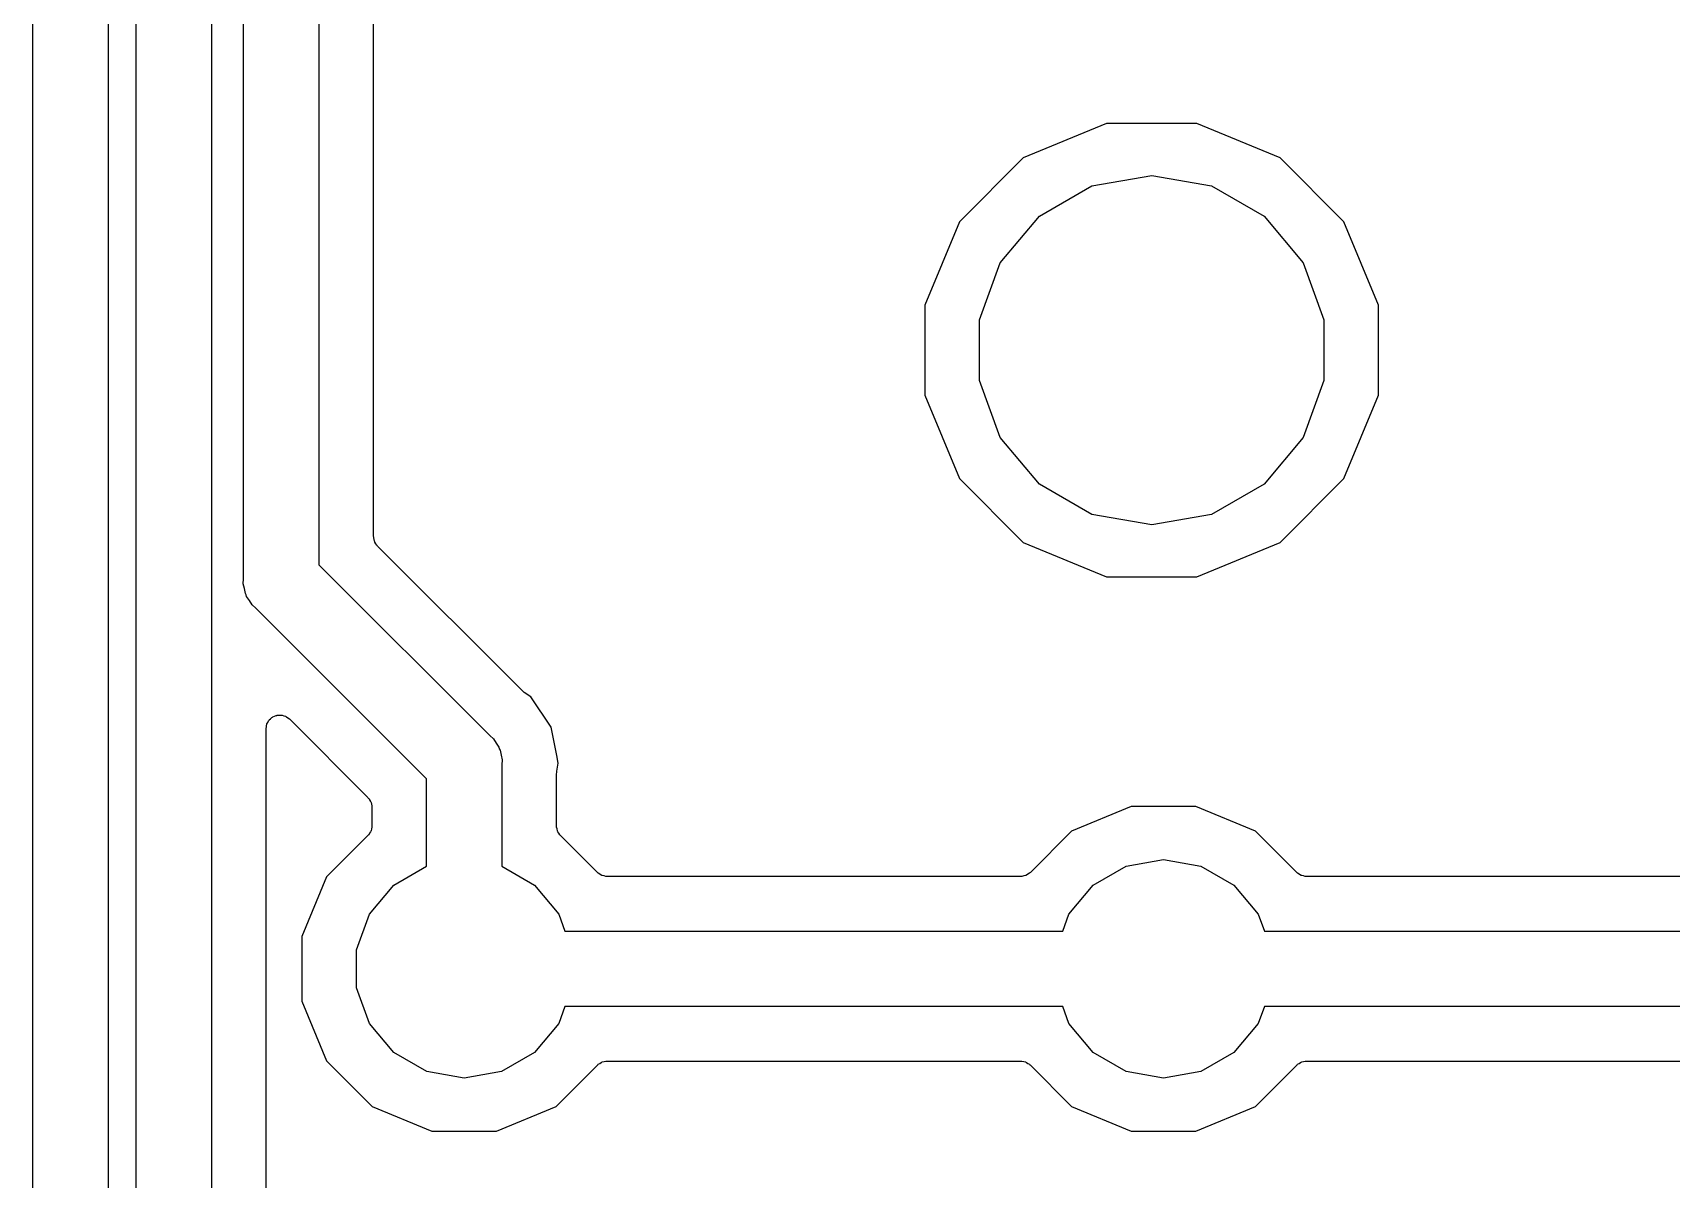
# Model space of a CAD drawing. Extents: x 66 to 115.1, y -104 to -36.7.
# Drawn here: x 72.99 to 88.22, y -65.96 to -55.3 of the extents above; entities that cross this region are included whole.
import ezdxf

# ---------------------------------------------------------------- set-up
doc = ezdxf.new("R2010")
doc.units = 0
doc.header["$MEASUREMENT"] = 0
doc.layers.add('BLACK', color=7, linetype='CONTINUOUS')

msp = doc.modelspace()

# ---------------------------------------------------------------- linework, layer by layer
at = {"layer": 'BLACK', "linetype": 'CONTINUOUS'}
for p, q in [((75.65, -50.5953), (75.65, -60.245)), ((74.95, -60.3747), (74.95, -50.725)), ((73.95, -77.2847), (73.95, -50.9978)), ((74.65, -50.8681), (74.65, -77.155)), ((73.69, -51.4053), (73.69, -90.065)), ((72.99, -90.1947), (72.99, -51.535)), ((76.158, -59.982), (76.158, -54.9735)), ((82.9707, -56.142), (82.1959, -56.4629)), ((83.8093, -56.142), (82.9707, -56.142)), ((84.5841, -56.4629), (83.8093, -56.142)), ((82.1959, -56.4629), (81.6029, -57.0559)), ((85.1771, -57.0559), (84.5841, -56.4629)), ((82.8343, -56.7233), (83.39, -56.6253)), ((83.39, -56.6253), (83.9457, -56.7233)), ((82.3457, -57.0054), (82.8343, -56.7233)), ((83.9457, -56.7233), (84.4343, -57.0054)), ((81.6029, -57.0559), (81.282, -57.8307)), ((81.983, -57.4377), (82.3457, -57.0054)), ((84.4343, -57.0054), (84.797, -57.4377)), ((85.498, -57.8307), (85.1771, -57.0559)), ((81.79, -57.9679), (81.983, -57.4377)), ((84.797, -57.4377), (84.99, -57.9679)), ((81.282, -57.8307), (81.282, -58.6693)), ((85.498, -58.6693), (85.498, -57.8307)), ((81.79, -58.5321), (81.79, -57.9679)), ((84.99, -57.9679), (84.99, -58.5321)), ((81.983, -59.0623), (81.79, -58.5321)), ((84.99, -58.5321), (84.797, -59.0623)), ((81.282, -58.6693), (81.6029, -59.4441)), ((85.1771, -59.4441), (85.498, -58.6693)), ((82.3457, -59.4946), (81.983, -59.0623)), ((84.797, -59.0623), (84.4343, -59.4946)), ((81.6029, -59.4441), (82.1959, -60.0371)), ((82.8343, -59.7767), (82.3457, -59.4946)), ((84.4343, -59.4946), (83.9457, -59.7767)), ((84.5841, -60.0371), (85.1771, -59.4441)), ((83.39, -59.8747), (82.8343, -59.7767)), ((83.9457, -59.7767), (83.39, -59.8747)), ((76.159, -59.9875), (76.158, -59.982)), ((76.1585, -59.9931), (76.159, -59.9875)), ((76.1628, -60.0091), (76.1585, -59.9931)), ((76.1657, -60.0254), (76.1628, -60.0091)), ((76.1685, -60.0303), (76.1657, -60.0254)), ((76.1699, -60.0357), (76.1685, -60.0303)), ((76.1794, -60.0493), (76.1699, -60.0357)), ((76.1877, -60.0636), (76.1794, -60.0493)), ((76.192, -60.0672), (76.1877, -60.0636)), ((76.1952, -60.0718), (76.192, -60.0672)), ((77.5381, -61.4147), (76.1952, -60.0718)), ((82.1959, -60.0371), (82.9707, -60.358)), ((83.8093, -60.358), (84.5841, -60.0371)), ((75.65, -60.245), (77.2367, -61.8317)), ((74.946, -60.421), (74.95, -60.3747)), ((74.958, -60.4658), (74.946, -60.421)), ((82.9707, -60.358), (83.8093, -60.358)), ((74.966, -60.5116), (74.958, -60.4658)), ((74.9739, -60.5251), (74.966, -60.5116)), ((74.9779, -60.5402), (74.9739, -60.5251)), ((75.0045, -60.5782), (74.9779, -60.5402)), ((75.0277, -60.6184), (75.0045, -60.5782)), ((75.0633, -60.6483), (75.0277, -60.6184)), ((76.65, -62.235), (75.0633, -60.6483)), ((77.5483, -61.4219), (77.5381, -61.4147)), ((77.5573, -61.4305), (77.5483, -61.4219)), ((77.6186, -61.4714), (77.5573, -61.4305)), ((77.8082, -61.7552), (77.6186, -61.4714)), ((75.1877, -61.6864), (75.2004, -61.6757)), ((75.2004, -61.6757), (75.2122, -61.664)), ((75.2122, -61.664), (75.2172, -61.6616)), ((75.2172, -61.6616), (75.2215, -61.658)), ((75.2215, -61.658), (75.2371, -61.6523)), ((75.2371, -61.6523), (75.2521, -61.6453)), ((75.2521, -61.6453), (75.2577, -61.6448)), ((75.2577, -61.6448), (75.2629, -61.6429)), ((75.2629, -61.6429), (75.2795, -61.6429)), ((75.2795, -61.6429), (75.2961, -61.6415)), ((75.2961, -61.6415), (75.3015, -61.6429)), ((75.3015, -61.6429), (75.3071, -61.6429)), ((75.3071, -61.6429), (75.3226, -61.6486)), ((75.3226, -61.6486), (75.3387, -61.6529)), ((75.3387, -61.6529), (75.3432, -61.6561)), ((75.3432, -61.6561), (75.3485, -61.658)), ((75.3485, -61.658), (75.3612, -61.6687)), ((75.3612, -61.6687), (75.3748, -61.6782)), ((75.158, -61.768), (75.1609, -61.7517)), ((75.158, -76.892), (75.158, -61.768)), ((75.1609, -61.7517), (75.1623, -61.7351)), ((75.1623, -61.7351), (75.1647, -61.7301)), ((75.1647, -61.7301), (75.1657, -61.7246)), ((75.1657, -61.7246), (75.174, -61.7102)), ((75.174, -61.7102), (75.181, -61.6952)), ((75.181, -61.6952), (75.1849, -61.6912)), ((75.1849, -61.6912), (75.1877, -61.6864)), ((75.3748, -61.6782), (76.1048, -62.4082)), ((77.8604, -62.0178), (77.8082, -61.7552)), ((77.2367, -61.8317), (77.2723, -61.8616)), ((77.2723, -61.8616), (77.2955, -61.9018)), ((77.2955, -61.9018), (77.3221, -61.9398)), ((77.3221, -61.9398), (77.3261, -61.9549)), ((77.3261, -61.9549), (77.334, -61.9684)), ((77.334, -61.9684), (77.342, -62.0142)), ((77.342, -62.0142), (77.354, -62.059)), ((77.354, -62.059), (77.35, -62.1053)), ((77.35, -62.1053), (77.35, -63.0474)), ((77.8748, -62.09), (77.8604, -62.0178)), ((77.8604, -62.1622), (77.8748, -62.09)), ((76.65, -63.0474), (76.65, -62.235)), ((77.858, -62.187), (77.8602, -62.1747)), ((77.858, -62.6728), (77.858, -62.187)), ((77.8602, -62.1747), (77.8604, -62.1622)), ((76.1048, -62.4082), (76.108, -62.4128)), ((76.108, -62.4128), (76.1123, -62.4164)), ((76.1123, -62.4164), (76.1206, -62.4307)), ((76.1206, -62.4307), (76.1301, -62.4443)), ((76.1301, -62.4443), (76.1315, -62.4497)), ((76.1315, -62.4497), (76.1343, -62.4546)), ((76.1343, -62.4546), (76.1372, -62.4709)), ((76.1372, -62.4709), (76.1415, -62.4869)), ((76.1415, -62.4869), (76.141, -62.4925)), ((76.141, -62.4925), (76.142, -62.498)), ((76.142, -62.498), (76.142, -62.6728)), ((83.2, -62.492), (82.6458, -62.7216)), ((83.8, -62.492), (83.2, -62.492)), ((84.3542, -62.7216), (83.8, -62.492)), ((76.1206, -62.74), (76.1123, -62.7544)), ((76.1301, -62.7264), (76.1206, -62.74)), ((76.1315, -62.721), (76.1301, -62.7264)), ((76.1343, -62.7162), (76.1315, -62.721)), ((76.1372, -62.6999), (76.1343, -62.7162)), ((76.1415, -62.6838), (76.1372, -62.6999)), ((76.142, -62.6728), (76.141, -62.6783)), ((76.141, -62.6783), (76.1415, -62.6838)), ((77.859, -62.6783), (77.858, -62.6728)), ((77.8585, -62.6838), (77.859, -62.6783)), ((77.8628, -62.6999), (77.8585, -62.6838)), ((77.8657, -62.7162), (77.8628, -62.6999)), ((77.8685, -62.721), (77.8657, -62.7162)), ((77.8699, -62.7264), (77.8685, -62.721)), ((77.8794, -62.74), (77.8699, -62.7264)), ((77.8877, -62.7544), (77.8794, -62.74)), ((82.6458, -62.7216), (82.2626, -63.1048)), ((84.7374, -63.1048), (84.3542, -62.7216)), ((76.1048, -62.7626), (75.7216, -63.1458)), ((76.108, -62.758), (76.1048, -62.7626)), ((76.1123, -62.7544), (76.108, -62.758)), ((77.892, -62.758), (77.8877, -62.7544)), ((77.8952, -62.7626), (77.892, -62.758)), ((78.2374, -63.1048), (77.8952, -62.7626)), ((82.8473, -63.2221), (83.1527, -63.0458)), ((83.1527, -63.0458), (83.5, -62.9846)), ((83.5, -62.9846), (83.8473, -63.0458)), ((83.8473, -63.0458), (84.1527, -63.2221)), ((75.7216, -63.1458), (75.492, -63.7)), ((76.3473, -63.2221), (76.65, -63.0474)), ((77.35, -63.0474), (77.6527, -63.2221)), ((78.242, -63.108), (78.2374, -63.1048)), ((78.2456, -63.1123), (78.242, -63.108)), ((78.26, -63.1206), (78.2456, -63.1123)), ((78.2736, -63.1301), (78.26, -63.1206)), ((78.279, -63.1315), (78.2736, -63.1301)), ((78.2838, -63.1343), (78.279, -63.1315)), ((78.3001, -63.1372), (78.2838, -63.1343)), ((78.3162, -63.1415), (78.3001, -63.1372)), ((78.3217, -63.141), (78.3162, -63.1415)), ((78.3272, -63.142), (78.3217, -63.141)), ((82.1728, -63.142), (78.3272, -63.142)), ((82.1783, -63.141), (82.1728, -63.142)), ((82.1838, -63.1415), (82.1783, -63.141)), ((82.1999, -63.1372), (82.1838, -63.1415)), ((82.2162, -63.1343), (82.1999, -63.1372)), ((82.221, -63.1315), (82.2162, -63.1343)), ((82.2264, -63.1301), (82.221, -63.1315)), ((82.24, -63.1206), (82.2264, -63.1301)), ((82.2544, -63.1123), (82.24, -63.1206)), ((82.258, -63.108), (82.2544, -63.1123)), ((82.2626, -63.1048), (82.258, -63.108)), ((84.742, -63.108), (84.7374, -63.1048)), ((84.7456, -63.1123), (84.742, -63.108)), ((84.76, -63.1206), (84.7456, -63.1123)), ((84.7736, -63.1301), (84.76, -63.1206)), ((84.779, -63.1315), (84.7736, -63.1301)), ((84.7838, -63.1343), (84.779, -63.1315)), ((84.8001, -63.1372), (84.7838, -63.1343)), ((84.8162, -63.1415), (84.8001, -63.1372)), ((84.8217, -63.141), (84.8162, -63.1415)), ((84.8272, -63.142), (84.8217, -63.141)), ((90.6728, -63.142), (84.8272, -63.142)), ((76.1206, -63.4923), (76.3473, -63.2221)), ((77.6527, -63.2221), (77.8794, -63.4923)), ((82.6206, -63.4923), (82.8473, -63.2221)), ((84.1527, -63.2221), (84.3794, -63.4923)), ((76, -63.8237), (76.1206, -63.4923)), ((77.8794, -63.4923), (77.9368, -63.65)), ((82.5632, -63.65), (82.6206, -63.4923)), ((84.3794, -63.4923), (84.4368, -63.65)), ((77.9368, -63.65), (82.5632, -63.65)), ((84.4368, -63.65), (91.0632, -63.65)), ((75.492, -63.7), (75.492, -64.3)), ((76, -64.1763), (76, -63.8237)), ((76.1206, -64.5077), (76, -64.1763)), ((75.492, -64.3), (75.7216, -64.8542)), ((77.9368, -64.35), (77.8794, -64.5077)), ((82.5632, -64.35), (77.9368, -64.35)), ((82.6206, -64.5077), (82.5632, -64.35)), ((84.4368, -64.35), (84.3794, -64.5077)), ((91.0632, -64.35), (84.4368, -64.35)), ((76.3473, -64.7779), (76.1206, -64.5077)), ((77.8794, -64.5077), (77.6527, -64.7779)), ((82.8473, -64.7779), (82.6206, -64.5077)), ((84.3794, -64.5077), (84.1527, -64.7779)), ((75.7216, -64.8542), (76.1458, -65.2784)), ((76.6527, -64.9542), (76.3473, -64.7779)), ((77.6527, -64.7779), (77.3473, -64.9542)), ((78.26, -64.8794), (78.2736, -64.8699)), ((78.2736, -64.8699), (78.279, -64.8685)), ((78.279, -64.8685), (78.2838, -64.8657)), ((78.2838, -64.8657), (78.3001, -64.8628)), ((78.3001, -64.8628), (78.3162, -64.8585)), ((78.3162, -64.8585), (78.3217, -64.859)), ((78.3217, -64.859), (78.3272, -64.858)), ((78.3272, -64.858), (82.1728, -64.858)), ((82.1728, -64.858), (82.1783, -64.859)), ((82.1783, -64.859), (82.1838, -64.8585)), ((82.1838, -64.8585), (82.1999, -64.8628)), ((82.1999, -64.8628), (82.2162, -64.8657)), ((82.2162, -64.8657), (82.221, -64.8685)), ((82.221, -64.8685), (82.2264, -64.8699)), ((82.2264, -64.8699), (82.24, -64.8794)), ((83.1527, -64.9542), (82.8473, -64.7779)), ((84.1527, -64.7779), (83.8473, -64.9542)), ((84.76, -64.8794), (84.7736, -64.8699)), ((84.7736, -64.8699), (84.779, -64.8685)), ((84.779, -64.8685), (84.7838, -64.8657)), ((84.7838, -64.8657), (84.8001, -64.8628)), ((84.8001, -64.8628), (84.8162, -64.8585)), ((84.8162, -64.8585), (84.8217, -64.859)), ((84.8217, -64.859), (84.8272, -64.858)), ((84.8272, -64.858), (90.6728, -64.858)), ((77, -65.0154), (76.6527, -64.9542)), ((77.3473, -64.9542), (77, -65.0154)), ((77.8542, -65.2784), (78.2374, -64.8952)), ((78.2374, -64.8952), (78.242, -64.892)), ((78.242, -64.892), (78.2456, -64.8877)), ((78.2456, -64.8877), (78.26, -64.8794)), ((82.24, -64.8794), (82.2544, -64.8877)), ((82.2544, -64.8877), (82.258, -64.892)), ((82.258, -64.892), (82.2626, -64.8952)), ((82.2626, -64.8952), (82.6458, -65.2784)), ((83.5, -65.0154), (83.1527, -64.9542)), ((83.8473, -64.9542), (83.5, -65.0154)), ((84.3542, -65.2784), (84.7374, -64.8952)), ((84.7374, -64.8952), (84.742, -64.892)), ((84.742, -64.892), (84.7456, -64.8877)), ((84.7456, -64.8877), (84.76, -64.8794)), ((76.1458, -65.2784), (76.7, -65.508)), ((77.3, -65.508), (77.8542, -65.2784)), ((82.6458, -65.2784), (83.2, -65.508)), ((83.8, -65.508), (84.3542, -65.2784)), ((76.7, -65.508), (77.3, -65.508)), ((83.2, -65.508), (83.8, -65.508))]:
    msp.add_line(p, q, dxfattribs=at)

doc.saveas('drawing.dxf')
